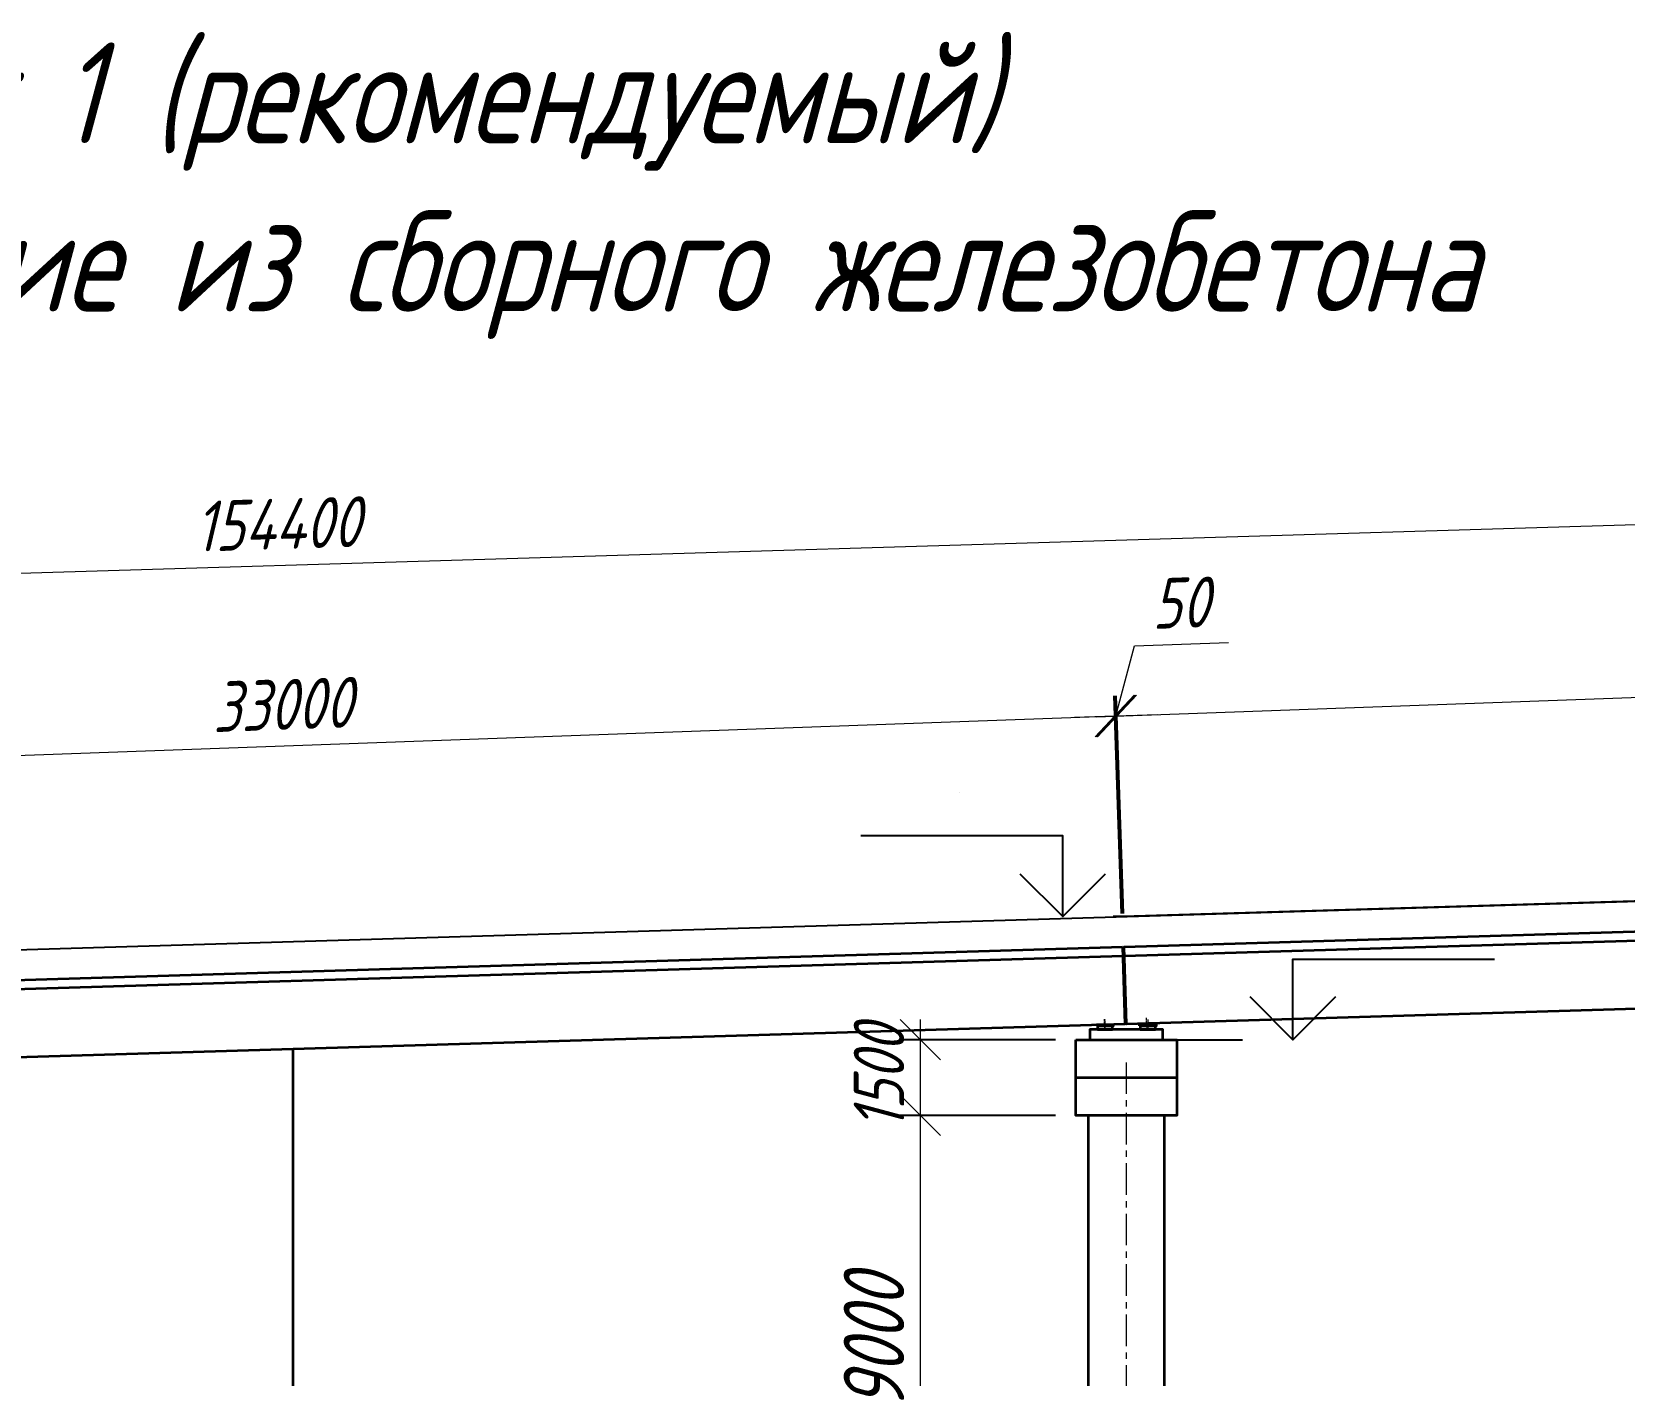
# Model space of a CAD drawing. Header units: millimetres. Extents: x 1864 to 10174863, y -4887456 to 5366151.
# Drawn here: x 4041808 to 4073375, y 11773 to 38393 of the extents above; entities that cross this region are included whole.
import ezdxf
from ezdxf.enums import TextEntityAlignment as Align

# ---------------------------------------------------------------- set-up
doc = ezdxf.new("R2018")
doc.units = ezdxf.units.MM
doc.linetypes.add('осевая', pattern=[2, 1.25, -0.25, 0.25, -0.25])
for name, color, linetype, lineweight in [('1-Бетон', 106, 'Continuous', 35), ('1-Примечания', 4, 'Continuous', 25), ('1-Размеры', 1, 'Continuous', 25), ('1-Текст_3', 250, 'Continuous', 25), ('ИС_Ось', 3, 'осевая', 18), ('ИС_Размер', 3, 'Continuous', 18), ('ИС_Текст заглавный', 1, 'Continuous', 35)]:
    doc.layers.add(name, color=color, linetype=linetype, lineweight=lineweight)
doc.layers.add('Красный профиль', color=1, linetype='Continuous')
doc.styles.add('0', font='isocpeur.ttf', dxfattribs={"width": 0.8, "oblique": 15})
doc.styles.add('ISOCPEUR', font='isocpeur.ttf', dxfattribs={"width": 0.8, "oblique": 15, "height": 2.5})
doc.styles.get("Standard").update_dxf_attribs({"font": 'arial.ttf'})
doc.dimstyles.new('М400нов', dxfattribs={"dimscale": 400, "dimtxt": 2.5, "dimasz": 2, "dimexe": 1, "dimexo": 1, "dimgap": 0.8, "dimtad": 1, "dimdec": 0, "dimzin": 0, "dimdsep": 46, "dimtxsty": '0', "dimblk": 'OBLIQUE', "dimcen": 0.09, "dimdle": 1, "dimclrd": 256, "dimclre": 256, "dimclrt": 256, "dimadec": 4, "dimazin": 0, "dimtfac": 1, "dimtdec": 0, "dimtmove": 1, "dimatfit": 2, "dimfxl": 1, "dimtolj": 1, "dimtzin": 0, "dimlwd": -1, "dimarcsym": 0})

# ---------------------------------------------------------------- blocks, each defined once
blk = doc.blocks.new('_OBLIQUE')
at = {"color": 0, "linetype": 'ByBlock', "lineweight": -2}
blk.add_line((0.5, 0.5), (-0.5, -0.5), dxfattribs=at)
blk = doc.blocks.new('*D471')
at = {"layer": 'Defpoints', "color": 0, "linetype": 'Continuous', "transparency": 16777216}
for p in [(4123852, 30143), (4124076, 22692), (3969765, 18046)]:
    blk.add_point(p, dxfattribs=at)
at = {"layer": 'ИС_Размер', "lineweight": -2, "transparency": 16777216}
for p, q in [((4124064, 23092), (4123840, 30543)), ((3969753, 18446), (3969529, 25898))]:
    blk.add_line(p, q, dxfattribs=at)
at = {"layer": 'ИС_Размер', "transparency": 16777216}
blk.add_line((3969141, 25486), (4124252, 30155), dxfattribs=at)
at = {"layer": 'ИС_Размер', "linetype": 'Continuous', "transparency": 16777216, "xscale": 800, "yscale": 800, "zscale": 800}
for p, rotation in [((4123852, 30143), 1.724269677828712), ((3969541, 25498), 181.7242696778287)]:
    blk.add_blockref('_OBLIQUE', p, dxfattribs=dict(at, rotation=rotation))
at = {"layer": 'ИС_Размер', "linetype": 'Continuous', "transparency": 16777216, "insert": (4046672, 28640), "char_height": 1000, "attachment_point": 5, "rotation": 1.7243, "style": '0'}
blk.add_mtext('\\A1;154400', dxfattribs=at)
blk = doc.blocks.new('33')
at = {"layer": '1-Бетон'}
for points in [[(33000, 1530), (33000, 0), (0, 0), (0, 1530), (33000, 1530)], [(0, 1350), (33000, 1350)]]:
    blk.add_lwpolyline(points, dxfattribs=at)
at = {"layer": 'ИС_Ось'}
for points in [[(400, -108), (400, 108)], [(32600, -108), (32600, 108)]]:
    blk.add_lwpolyline(points, dxfattribs=at)
blk = doc.blocks.new('*D460')
at = {"layer": 'Defpoints', "color": 0, "linetype": 'Continuous', "transparency": 16777216}
for p in [(4063319, 24836), (4063421, 20523), (4063463, 20524)]:
    blk.add_point(p, dxfattribs=at)
at = {"layer": 'ИС_Размер', "transparency": 16777216}
for p, q in [((4063298, 24836), (4063666, 26229)), ((4063666, 26229), (4065533, 26291)), ((4063277, 24835), (4062477, 24808)), ((4063277, 24835), (4063319, 24836)), ((4063277, 24835), (4063319, 24836)), ((4063319, 24836), (4064119, 24863))]:
    blk.add_line(p, q, dxfattribs=at)
at = {"layer": 'ИС_Размер', "lineweight": -2, "transparency": 16777216}
for p, q in [((4063407, 20922), (4063264, 25235)), ((4063450, 20924), (4063306, 25236))]:
    blk.add_line(p, q, dxfattribs=at)
at = {"layer": 'ИС_Размер', "linetype": 'Continuous', "transparency": 16777216, "xscale": 800, "yscale": 800, "zscale": 800}
for p, rotation in [((4063277, 24835), 1.907391254173563), ((4063319, 24836), 181.9073912541736)]:
    blk.add_blockref('_OBLIQUE', p, dxfattribs=dict(at, rotation=rotation))
at = {"layer": 'ИС_Размер', "linetype": 'Continuous', "transparency": 16777216, "insert": (4064572, 27079), "char_height": 1000, "attachment_point": 5, "rotation": 1.9074, "style": '0'}
blk.add_mtext('\\A1;50', dxfattribs=at)
blk = doc.blocks.new('*D461')
at = {"layer": 'Defpoints', "color": 0, "linetype": 'Continuous', "transparency": 16777216}
for p in [(4096287, 26022), (4096442, 21710), (4063463, 20524)]:
    blk.add_point(p, dxfattribs=at)
at = {"layer": 'ИС_Размер', "lineweight": -2, "transparency": 16777216}
for p, q in [((4096427, 22110), (4096272, 26422)), ((4063449, 20924), (4063293, 25236))]:
    blk.add_line(p, q, dxfattribs=at)
at = {"layer": 'ИС_Размер', "transparency": 16777216}
blk.add_line((4062908, 24821), (4096686, 26036), dxfattribs=at)
at = {"layer": 'ИС_Размер', "linetype": 'Continuous', "transparency": 16777216, "xscale": 800, "yscale": 800, "zscale": 800}
for p, rotation in [((4096287, 26022), 2.059747963360298), ((4063308, 24836), 182.0597479633603)]:
    blk.add_blockref('_OBLIQUE', p, dxfattribs=dict(at, rotation=rotation))
at = {"layer": 'ИС_Размер', "linetype": 'Continuous', "transparency": 16777216, "insert": (4079768, 26248), "char_height": 1000, "attachment_point": 5, "rotation": 2.0597, "style": '0'}
blk.add_mtext('\\A1;33000', dxfattribs=at)
blk = doc.blocks.new('*D467')
at = {"layer": 'Defpoints', "color": 0, "linetype": 'Continuous', "transparency": 16777216}
for p in [(4063286, 24835), (4063436, 20691), (4030457, 19505)]:
    blk.add_point(p, dxfattribs=at)
at = {"layer": 'ИС_Размер', "lineweight": -2, "transparency": 16777216}
for p, q in [((4063421, 21091), (4063272, 25235)), ((4030442, 19905), (4030293, 24049))]:
    blk.add_line(p, q, dxfattribs=at)
at = {"layer": 'ИС_Размер', "transparency": 16777216}
blk.add_line((4029908, 23635), (4063686, 24849), dxfattribs=at)
at = {"layer": 'ИС_Размер', "linetype": 'Continuous', "transparency": 16777216, "xscale": 800, "yscale": 800, "zscale": 800}
for p, rotation in [((4063286, 24835), 2.059747963360361), ((4030308, 23649), 182.0597479633603)]:
    blk.add_blockref('_OBLIQUE', p, dxfattribs=dict(at, rotation=rotation))
at = {"layer": 'ИС_Размер', "linetype": 'Continuous', "transparency": 16777216, "insert": (4046768, 25061), "char_height": 1000, "attachment_point": 5, "rotation": 2.0597, "style": '0'}
blk.add_mtext('\\A1;33000', dxfattribs=at)
blk = doc.blocks.new('*U450')
at = {"layer": '1-Примечания', "linetype": 'Continuous'}
blk.add_line((0, 0), (3.5, 0), dxfattribs=at)
for points in [[(6, 0), (6, 4), (16, 4)], [(8.121, 2.121), (6, 0), (3.879, 2.121)]]:
    blk.add_lwpolyline(points, dxfattribs=at)
at = {"layer": '1-Текст_3', "lineweight": 30, "oblique": 15, "width": 0.8, "flags": 104}
blk.add_attdef('ВЫСОТА', text='', height=3, dxfattribs=at).set_placement((11.127, 6.167), align=Align.MIDDLE_CENTER)
blk.add_attdef('ПРИМЕЧАНИЕ', text='', height=3, dxfattribs=at).set_placement((11, 3.25), align=Align.TOP_CENTER)
blk = doc.blocks.new('*U441')
at = {"layer": '1-Примечания', "linetype": 'Continuous'}
blk.add_line((0, 0), (0.5, 0), dxfattribs=at)
for points in [[(3, 0), (3, 4), (13, 4)], [(5.121, 2.121), (3, 0), (0.879, 2.121)]]:
    blk.add_lwpolyline(points, dxfattribs=at)
at = {"layer": '1-Текст_3', "lineweight": 30, "oblique": 15, "width": 0.8, "flags": 104}
blk.add_attdef('ВЫСОТА', text='', height=3, dxfattribs=at).set_placement((8.127, 6.167), align=Align.MIDDLE_CENTER)
blk.add_attdef('ПРИМЕЧАНИЕ', text='', height=3, dxfattribs=at).set_placement((8, 3.25), align=Align.TOP_CENTER)
blk = doc.blocks.new('*D943')
at = {"layer": 'Defpoints', "color": 0, "linetype": 'Continuous', "transparency": 16777216}
for p in [(4062503, 16920), (4059421, 7920), (4062303, 7920)]:
    blk.add_point(p, dxfattribs=at)
at = {"layer": 'ИС_Размер', "transparency": 16777216}
blk.add_line((4059421, 17320), (4059421, 7520), dxfattribs=at)
at = {"layer": 'ИС_Размер', "lineweight": -2, "transparency": 16777216}
for p, q in [((4062103, 16920), (4059021, 16920)), ((4061903, 7920), (4059021, 7920))]:
    blk.add_line(p, q, dxfattribs=at)
at = {"layer": 'ИС_Размер', "linetype": 'Continuous', "transparency": 16777216, "xscale": 800, "yscale": 800, "zscale": 800}
for p, rotation in [((4059421, 16920), 90), ((4059421, 7920), 270)]:
    blk.add_blockref('_OBLIQUE', p, dxfattribs=dict(at, rotation=rotation))
at = {"layer": 'ИС_Размер', "linetype": 'Continuous', "transparency": 16777216, "insert": (4058501, 12420), "char_height": 1000, "attachment_point": 5, "rotation": 90, "style": '0'}
blk.add_mtext('\\A1;{\\H1.2x;9000}', dxfattribs=at)
blk = doc.blocks.new('*D941')
at = {"layer": 'Defpoints', "color": 0, "linetype": 'Continuous', "transparency": 16777216}
for p in [(4062503, 18420), (4059421, 16920), (4062503, 16920)]:
    blk.add_point(p, dxfattribs=at)
at = {"layer": 'ИС_Размер', "transparency": 16777216}
blk.add_line((4059421, 18820), (4059421, 16520), dxfattribs=at)
at = {"layer": 'ИС_Размер', "lineweight": -2, "transparency": 16777216}
for p, q in [((4062103, 18420), (4059021, 18420)), ((4062103, 16920), (4059021, 16920))]:
    blk.add_line(p, q, dxfattribs=at)
at = {"layer": 'ИС_Размер', "linetype": 'Continuous', "transparency": 16777216, "xscale": 800, "yscale": 800, "zscale": 800}
for p, rotation in [((4059421, 18420), 90), ((4059421, 16920), 270)]:
    blk.add_blockref('_OBLIQUE', p, dxfattribs=dict(at, rotation=rotation))
at = {"layer": 'ИС_Размер', "linetype": 'Continuous', "transparency": 16777216, "insert": (4058601, 17670), "char_height": 1000, "attachment_point": 5, "rotation": 90, "style": '0'}
blk.add_mtext('\\A1;1500', dxfattribs=at)

msp = doc.modelspace()

# ---------------------------------------------------------------- linework, layer by layer
at = {"color": 1}
msp.add_lwpolyline([(4096478.8, 21851.9), (4063443.6, 20860.8)], dxfattribs=at)
at = {"layer": '1-Бетон'}
for points in [[(4062911.7, 18698.3), (4063251.7, 18698.3), (4063251.7, 18718.3), (4062911.7, 18718.3)], [(4062931.7, 18620.3), (4063231.7, 18620.3), (4063231.7, 18698.3), (4062931.7, 18698.3)], [(4063761.8, 18698.3), (4064101.8, 18698.3), (4064101.8, 18718.3), (4063761.8, 18718.3)], [(4063781.8, 18620.3), (4064081.8, 18620.3), (4064081.8, 18698.3), (4063781.8, 18698.3)], [(4062504.8, 18419.8), (4064504.9, 18419.8), (4064504.9, 16919.8), (4062504.8, 16919.8)], [(4062782.1, 18419.8), (4064232, 18419.8), (4064232, 18620.3), (4062782, 18620.3)]]:
    msp.add_lwpolyline(points, close=True, dxfattribs=at)
for points in [[(4046983.1, 18235.5), (4046983.1, -1701.4)], [(4062504.8, 17669.8), (4064504.9, 17669.8)], [(4064254.9, 16919.8), (4064255.1, 7919.8), (4062755.1, 7919.8), (4062754.9, 16919.8)]]:
    msp.add_lwpolyline(points, dxfattribs=at)
at = {"layer": 'ИС_Ось'}
for points in [[(4063081.6, 18818.4), (4063081.6, 18613.2)], [(4063931.6, 18818.2), (4063931.6, 18613)]]:
    msp.add_lwpolyline(points, dxfattribs=at)
at = {"layer": 'ИС_Ось', "ltscale": 500}
msp.add_lwpolyline([(4063505.1, 17971.8), (4063505.1, -491.2)], dxfattribs=at)
at = {"layer": 'Красный профиль', "linetype": 'Continuous', "flags": 128}
msp.add_lwpolyline([(3955751.5, 17630.1), (4111346.7, 22297.9)], dxfattribs=at)

# ---------------------------------------------------------------- block references
at = {"linetype": 'Continuous'}
for p, rotation in [((4063507.2, 18731.2), 1.718358025339879), ((4030490.6, 17740.7), 1.718358011817057)]:
    msp.add_blockref('33', p, dxfattribs=dict(at, rotation=rotation))
at = {"layer": '1-Размеры', "transparency": 33554687}
ref = msp.add_blockref('*U441', (4063443.6, 20860.8), dxfattribs=dict(at, xscale=-399.9999999999999, yscale=399.9999999999999, zscale=399.9999999999999, rotation=359.999718071565))
lines = msp.add_mtext('\\W0.8000;20.86', dxfattribs={"layer": '1-Текст_3', "insert": (4060193, 23327.8), "char_height": 2.5, "attachment_point": 1, "rotation": 359.99972, "bg_fill": 3, "box_fill_scale": 1, "bg_fill_color": 256, "bg_fill_transparency": 0})
ref.add_attrib('ВЫСОТА', '', (4060193, 23327.8)).embed_mtext(lines)
lines = msp.add_mtext('\\W0.8000;', dxfattribs={"layer": '1-Текст_3', "insert": (4060243.6, 22160.8), "char_height": 2.5, "attachment_point": 1, "rotation": 359.99972, "bg_fill": 3, "box_fill_scale": 1, "bg_fill_color": 256, "bg_fill_transparency": 0})
ref.add_attrib('ПРИМЕЧАНИЕ', '', (4060243.6, 22160.8)).embed_mtext(lines)
ref = msp.add_blockref('*U450', (4064407, 18419.8), dxfattribs=dict(at, xscale=399.9999999999998, yscale=399.9999999999998, zscale=399.9999999999998, rotation=0.0002819284350356197))
lines = msp.add_mtext('\\W0.8000;18.42', dxfattribs={"layer": '1-Текст_3', "insert": (4068857.6, 20886.7), "char_height": 2.5, "attachment_point": 1, "rotation": 0.00028, "bg_fill": 3, "box_fill_scale": 1, "bg_fill_color": 256, "bg_fill_transparency": 0})
ref.add_attrib('ВЫСОТА', '', (4068857.6, 20886.7)).embed_mtext(lines)
lines = msp.add_mtext('\\W0.8000;', dxfattribs={"layer": '1-Текст_3', "insert": (4068807, 19719.8), "char_height": 2.5, "attachment_point": 1, "rotation": 0.00028, "bg_fill": 3, "box_fill_scale": 1, "bg_fill_color": 256, "bg_fill_transparency": 0})
ref.add_attrib('ПРИМЕЧАНИЕ', '', (4068807, 19719.8)).embed_mtext(lines)

# ---------------------------------------------------------------- texts
at = {"layer": 'ИС_Текст заглавный', "insert": (4046899.9, 35245.7), "char_height": 4000, "width": 58050.415, "attachment_point": 5, "style": 'ISOCPEUR'}
msp.add_mtext('{\\H0.5x;Вариант 1 (рекомендуемый)\\PПролётное строение из сборного железобетона}', dxfattribs=at)

# ---------------------------------------------------------------- dimensions: what is measured, and where the dimension line sits
at = {"layer": 'ИС_Размер', "linetype": 'Continuous'}
for p1, p2, distance, override, picture, middle in [((3969765, 18046.5), (4124076.1, 22691.7), 7455, {"dimrnd": 200}, '*D471', (4046671.6, 28640.3)), ((4063420.5, 20522.6), (4063462.9, 20524), 4314.6, {"dimrnd": 50}, '*D460', (4063958.5, 27058.7))]:
    dim = msp.add_aligned_dim(p1=p1, p2=p2, distance=distance, dimstyle='М400нов', override=override, dxfattribs=at)
    dim.commit()
    dim.dimension.update_dxf_attribs({"geometry": picture, "text_midpoint": middle})
for p1, p2, distance, picture, middle in [((4063462.9, 20524), (4096441.6, 21710.1), 4314.5, '*D461', (4079767.7, 26248.3)), ((4030456.8, 19505.3), (4063435.5, 20691.3), 4146.3, '*D467', (4046767.7, 25061.4))]:
    dim = msp.add_aligned_dim(p1=p1, p2=p2, distance=distance, dimstyle='М400нов', dxfattribs=at)
    dim.commit()
    dim.dimension.update_dxf_attribs({"geometry": picture, "text_midpoint": middle})
dim = msp.add_linear_dim(base=(4059420.9, 16919.8), p1=(4062503.1, 18419.8), p2=(4062503.1, 16919.8), angle=90, dimstyle='М400нов', dxfattribs=at)
dim.commit()
dim.dimension.update_dxf_attribs({"geometry": '*D941', "text_midpoint": (4059420.9, 17669.8), "dimtype": 160})
dim = msp.add_linear_dim(base=(4059420.9, 7919.7), p1=(4062503.1, 16919.8), p2=(4062303.4, 7919.7), angle=90, text='{\\H1.2x;<>}', dimstyle='М400нов', dxfattribs=at)
dim.commit()
dim.dimension.update_dxf_attribs({"geometry": '*D943', "text_midpoint": (4058500.9, 12419.7)})

doc.saveas('drawing.dxf')
